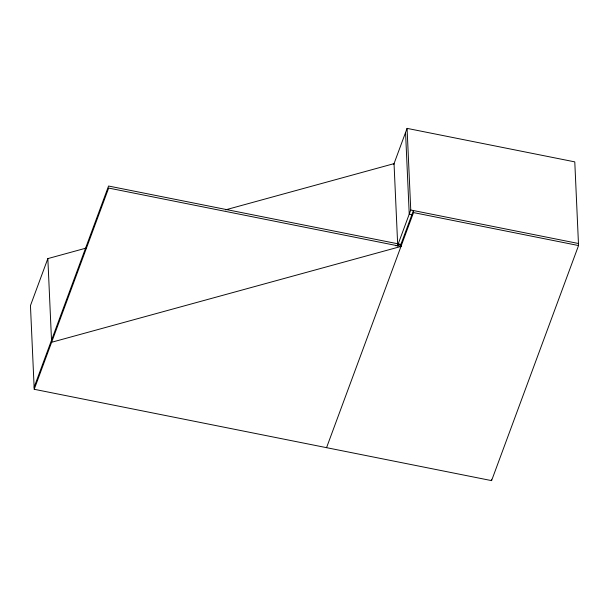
<?xml version="1.0" encoding="UTF-8"?>
<svg xmlns="http://www.w3.org/2000/svg" width="609" height="609" viewBox="0 0 609 609"><rect width="100%" height="100%" fill="white"/><g stroke="black" fill="none" stroke-linecap="round" stroke-linejoin="round"><path stroke-width="0.91" d="M86.311 248.046L47.845 258.597L30.45 305.611L34.218 389.288L491.592 480.623L578.55 245.549L574.782 161.872L407.078 128.377L393.719 164.491M34.127 387.248L108.562 186.027L400.897 244.399L400.988 246.439L51.605 342.273L47.845 258.597M34.218 389.288L108.653 188.067L400.988 246.439M397.395 246.127L410.755 210.014L407.078 128.377M400.577 245.275L413.42 210.547L413.511 212.587L326.553 447.661M225.52 209.861L394.038 163.638L397.669 244.331M395.88 245.777L400.897 244.399M410.755 210.014L578.459 243.501M413.511 212.587L578.55 245.549M412.027 214.688L409.233 214.132L405.556 132.496M491.532 479.26L491.592 480.623"/></g></svg>
